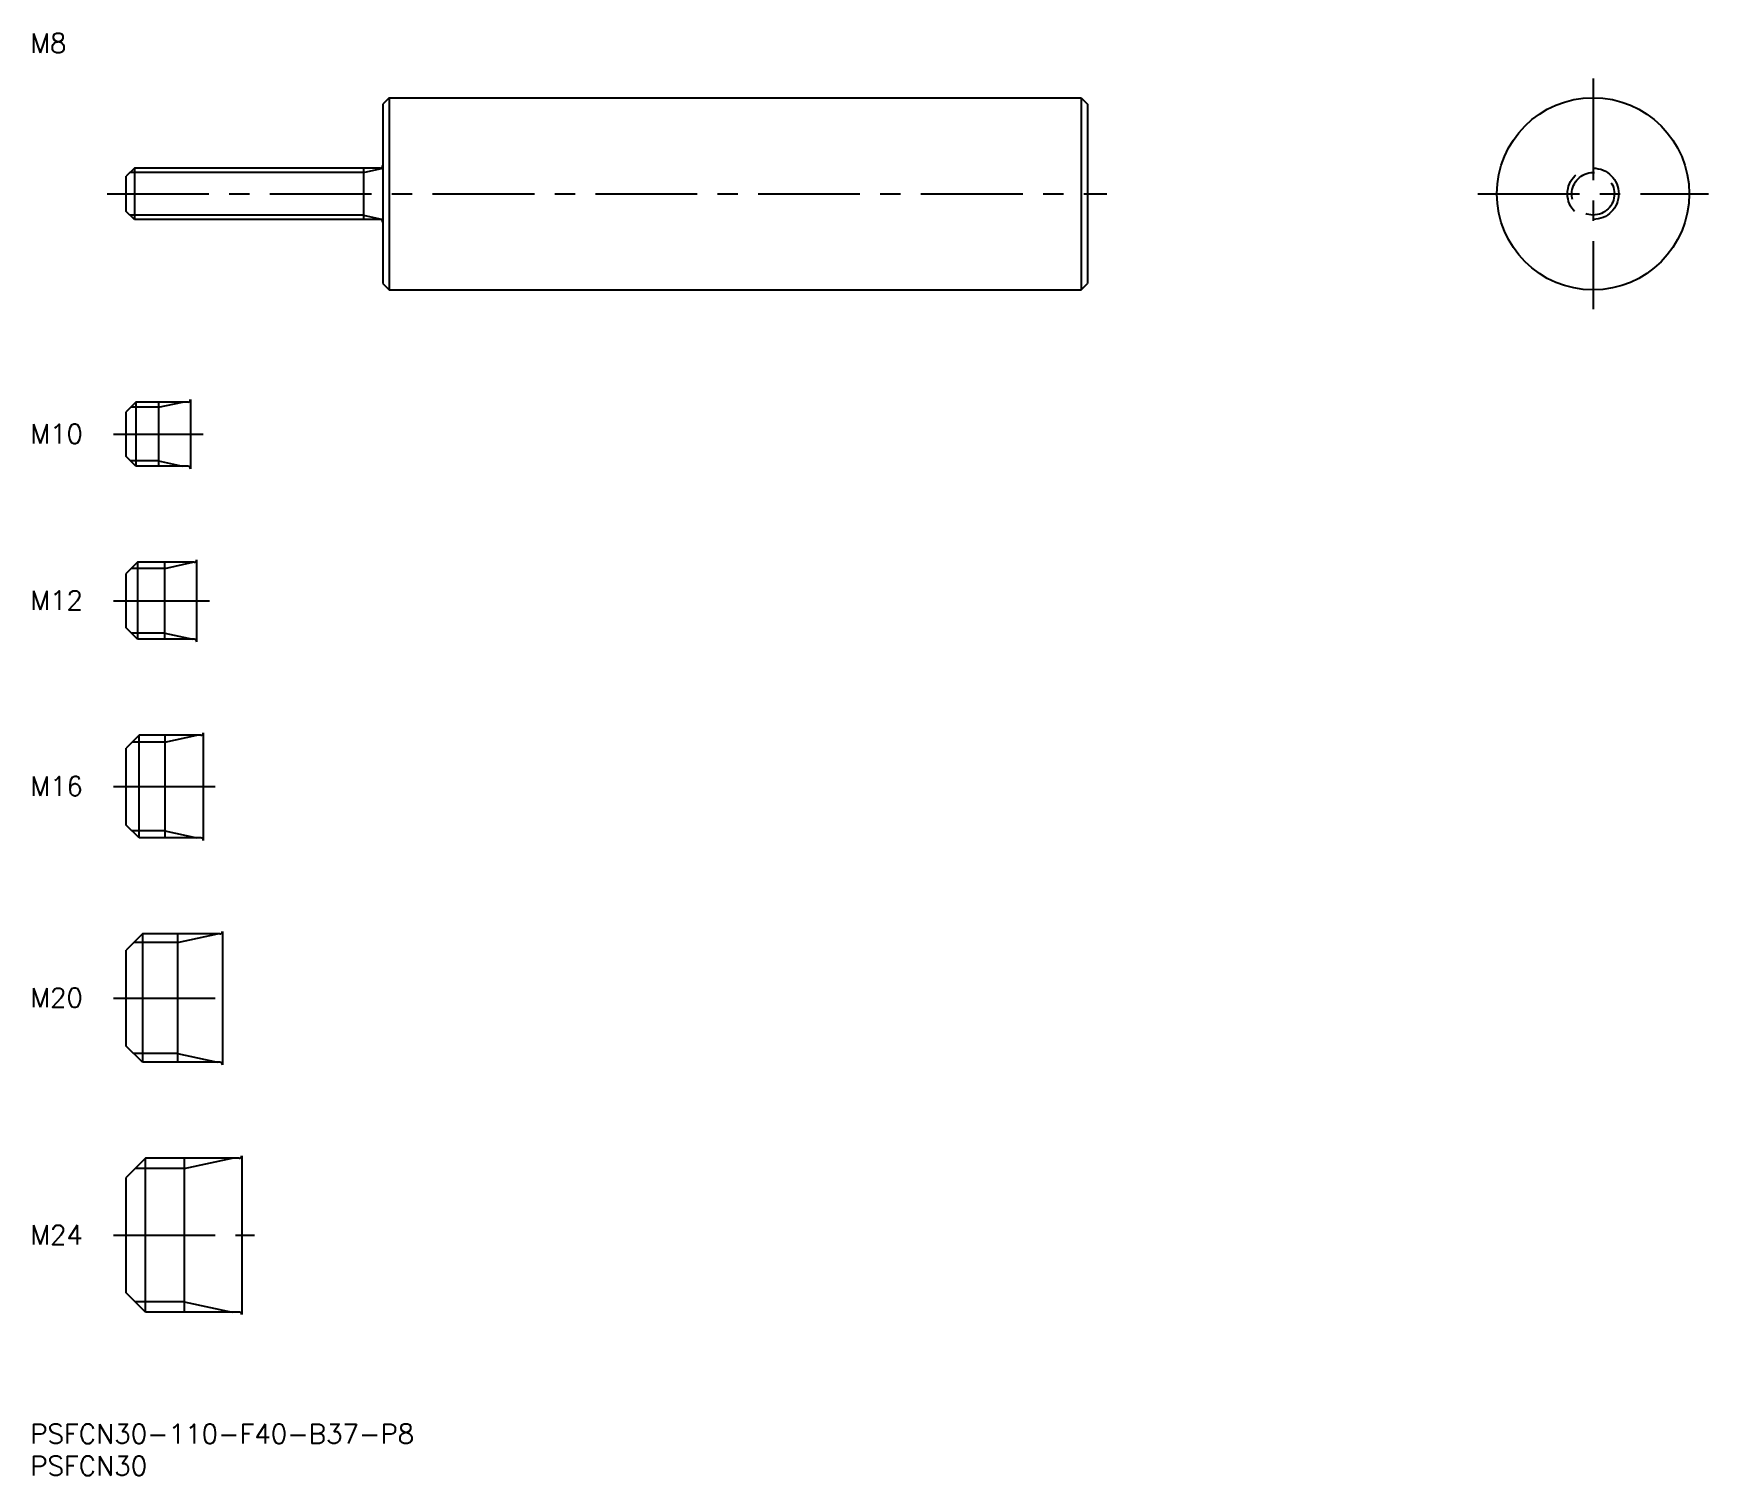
# Model space of a CAD drawing. Extents: x 1 to 262, y -8 to 217.
import ezdxf

# ---------------------------------------------------------------- set-up
doc = ezdxf.new("R2010")
doc.units = 0
doc.header["$LTSCALE"] = 0.5
doc.linetypes.add('CENTER', pattern=[50.8, 31.75, -6.35, 6.35, -6.35])
doc.linetypes.add('DASHED', pattern=[19.05, 12.7, -6.35])
for name, color, linetype in [('MSM_CENTER', 1, 'CENTER'), ('MSM_CONTINUOUS', 7, 'CONTINUOUS'), ('MSM_DASHED', 4, 'DASHED'), ('MSM_NARROW', 5, 'CONTINUOUS'), ('MSM_PART_NUMBER', 7, 'CONTINUOUS')]:
    doc.layers.add(name, color=color, linetype=linetype)
doc.styles.get("Standard").update_dxf_attribs({"font": 'txt.shx', "height": 1, "bigfont": 'bigfont.shx'})

# ---------------------------------------------------------------- blocks, each defined once
blk = doc.blocks.new('*U14')
at = {"layer": 'MSM_PART_NUMBER'}
blk.add_text('PSFCN30-110-F40-B37-P8', height=3, dxfattribs=at).set_placement((0, -3))
blk = doc.blocks.new('*U15')
at = {"layer": 'MSM_PART_NUMBER'}
blk.add_text('PSFCN30', height=3, dxfattribs=at).set_placement((0, -8))
blk = doc.blocks.new('*U16')
at = {"layer": 'MSM_PART_NUMBER'}
blk.add_text('M24', height=3, dxfattribs=at).set_placement((0, 28.06))
blk = doc.blocks.new('*U17')
at = {"layer": 'MSM_PART_NUMBER'}
blk.add_text('M20', height=3, dxfattribs=at).set_placement((0, 65.06))
blk = doc.blocks.new('*U18')
at = {"layer": 'MSM_PART_NUMBER'}
blk.add_text('M16', height=3, dxfattribs=at).set_placement((0, 98.06))
blk = doc.blocks.new('*U19')
at = {"layer": 'MSM_PART_NUMBER'}
blk.add_text('M12', height=3, dxfattribs=at).set_placement((0, 127.06))
blk = doc.blocks.new('*U20')
at = {"layer": 'MSM_PART_NUMBER'}
blk.add_text('M10', height=3, dxfattribs=at).set_placement((0, 153.06))
blk = doc.blocks.new('*U21')
at = {"layer": 'MSM_PART_NUMBER'}
blk.add_text('M8', height=3, dxfattribs=at).set_placement((0, 214.02))

msp = doc.modelspace()

# ---------------------------------------------------------------- linework, layer by layer
at = {"layer": 'MSM_CENTER'}
for p, q in [((243.88, 210), (243.88, 174)), ((12, 192), (168, 192)), ((225.88, 192), (261.88, 192)), ((13, 154.5), (27, 154.5)), ((13, 128.5), (28, 128.5)), ((13, 99.5), (29, 99.5)), ((13, 66.5), (32, 66.5)), ((13, 29.5), (35, 29.5))]:
    msp.add_line(p, q, dxfattribs=at)
at = {"layer": 'MSM_CONTINUOUS'}
for p, q in [((56, 207), (55, 206)), ((56, 207), (164, 207)), ((56, 207), (56, 177)), ((164, 207), (164, 177)), ((164, 207), (165, 206)), ((55, 206), (55, 178)), ((165, 206), (165, 178)), ((16.25, 196), (15, 194.75)), ((15, 189.25), (15, 194.75)), ((54.6, 196), (16.25, 196)), ((16.25, 196), (16.25, 188)), ((52, 196), (52, 188)), ((165, 192), (165, 192)), ((16.25, 188), (15, 189.25)), ((54.6, 188), (16.25, 188)), ((55, 178), (56, 177)), ((164, 177), (165, 178)), ((56, 177), (164, 177)), ((16.5, 159.5), (15, 158)), ((24.6, 159.5), (16.5, 159.5)), ((16.5, 159.5), (16.5, 149.5)), ((20, 159.5), (20, 149.5)), ((25, 159.9), (25, 149.1)), ((15, 151), (15, 158)), ((16.5, 149.5), (15, 151)), ((24.6, 149.5), (16.5, 149.5)), ((16.75, 134.5), (15, 132.75)), ((25.6, 134.5), (16.75, 134.5)), ((16.75, 134.5), (16.75, 122.5)), ((21, 122.5), (21, 134.5)), ((26, 122.1), (26, 134.9)), ((15, 124.25), (15, 132.75)), ((16.75, 122.5), (15, 124.25)), ((25.6, 122.5), (16.75, 122.5)), ((17, 107.5), (15, 105.5)), ((26.6, 107.5), (17, 107.5)), ((17, 91.5), (17, 107.5)), ((21, 107.5), (21, 91.5)), ((27, 107.9), (27, 91.1)), ((15, 93.5), (15, 105.5)), ((17, 91.5), (15, 93.5)), ((26.6, 91.5), (17, 91.5)), ((17.5, 76.5), (15, 74)), ((29.6, 76.5), (17.5, 76.5)), ((17.5, 76.5), (17.5, 56.5)), ((23, 76.5), (23, 56.5)), ((30, 76.9), (30, 56.1)), ((15, 59), (15, 74)), ((17.5, 56.5), (15, 59)), ((29.6, 56.5), (17.5, 56.5)), ((33, 41.9), (33, 17.1)), ((18, 41.5), (15, 38.5)), ((32.6, 41.5), (18, 41.5)), ((18, 17.5), (18, 41.5)), ((24, 41.5), (24, 17.5)), ((15, 20.5), (15, 38.5)), ((18, 17.5), (15, 20.5)), ((32.6, 17.5), (18, 17.5))]:
    msp.add_line(p, q, dxfattribs=at)
msp.add_circle((243.88, 192), 15, dxfattribs=at)
for centre, start, end in [((54.6, 196.4), 270, 0), ((54.6, 187.6), 0, 90), ((24.6, 159.9), 270, 0), ((24.6, 149.1), 0, 90), ((25.6, 134.9), 270, 0), ((25.6, 122.1), 0, 90), ((26.6, 107.9), 270, 0), ((26.6, 91.1), 0, 90), ((29.6, 76.9), 270, 0), ((29.6, 56.1), 0, 90), ((32.6, 41.9), 270, 0), ((32.6, 17.1), 0, 90)]:
    msp.add_arc(centre, 0.4, start, end, dxfattribs=at)
at = {"layer": 'MSM_DASHED'}
for radius in [4, 3.32]:
    msp.add_circle((243.88, 192), radius, dxfattribs=at)
at = {"layer": 'MSM_NARROW'}
for p, q in [((52, 195.32), (15.57, 195.32)), ((52, 195.32), (55, 196)), ((52, 188.68), (15.57, 188.68)), ((52, 188.68), (55, 188)), ((20, 158.69), (23.75, 159.5)), ((20, 158.69), (15.69, 158.69)), ((20, 150.31), (15.69, 150.31)), ((20, 150.31), (23.75, 149.5)), ((21, 133.55), (15.8, 133.55)), ((21, 133.55), (25.38, 134.5)), ((21, 123.45), (15.8, 123.45)), ((21, 123.45), (25.38, 122.5)), ((21, 106.42), (26, 107.5)), ((21, 106.42), (15.92, 106.42)), ((21, 92.58), (15.92, 92.58)), ((21, 92.58), (26, 91.5)), ((23, 75.15), (29.25, 76.5)), ((23, 75.15), (16.15, 75.15)), ((23, 57.85), (16.15, 57.85)), ((23, 57.85), (29.25, 56.5)), ((24, 39.88), (16.38, 39.88)), ((24, 39.88), (31.5, 41.5)), ((24, 19.12), (16.38, 19.12)), ((24, 19.12), (31.5, 17.5))]:
    msp.add_line(p, q, dxfattribs=at)

# ---------------------------------------------------------------- block references
at = {"layer": 'MSM_CONTINUOUS'}
for name in ['*U21', '*U20', '*U19', '*U18', '*U17', '*U16', '*U14', '*U15']:
    msp.add_blockref(name, (0, 0), dxfattribs=at)

doc.saveas('drawing.dxf')
